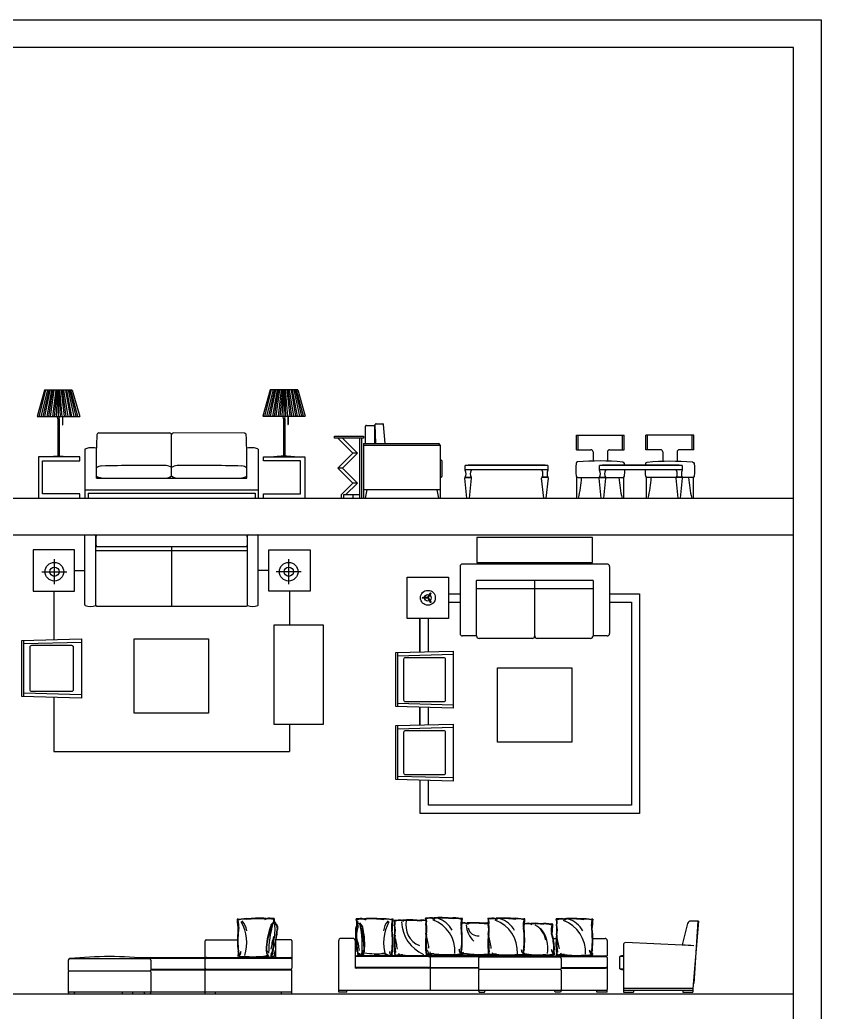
# Model space of a CAD drawing. Header units: inches. Extents: x 4.8 to 47.3, y 10 to 34.8.
# Drawn here: x 37.59 to 47.29, y 22.82 to 34.83 of the extents above; entities that cross this region are included whole.
import ezdxf

# ---------------------------------------------------------------- set-up
doc = ezdxf.new("R2010")
doc.units = ezdxf.units.IN
doc.header["$MEASUREMENT"] = 0
for name, color, linetype in [('02', 2, 'Continuous'), ('1', 1, 'Continuous'), ('4', 4, 'Continuous'), ('kadrbm', 4, 'Continuous')]:
    doc.layers.add(name, color=color, linetype=linetype)

# ---------------------------------------------------------------- blocks, each defined once
blk = doc.blocks.new('kadrbm')
at = {"layer": 'kadrbm', "color": 4}
blk.add_lwpolyline([(0, 0), (0, 24.797), (21, 24.797), (21, 0), (0, 0)], close=True, dxfattribs=at)
blk.add_lwpolyline([(20.663, 0.326), (20.663, 24.46), (0.337, 24.46), (0.337, 0.326), (20.663, 0.326)], dxfattribs=at)

msp = doc.modelspace()

# ---------------------------------------------------------------- linework, layer by layer
at = {"layer": '02'}
for p, q in [((38.38, 27.752), (38.38, 28.589)), ((38.512, 27.745), (38.512, 28.589)), ((40.348, 27.745), (40.348, 28.589)), ((40.48, 27.752), (40.48, 28.589)), ((38.512, 28.459), (40.343, 28.459)), ((38.512, 28.409), (40.348, 28.409)), ((39.43, 28.459), (39.43, 27.735)), ((44.701, 28.244), (42.951, 28.244)), ((42.921, 28.214), (42.921, 27.404)), ((44.731, 28.214), (44.731, 27.404)), ((44.531, 28.044), (43.121, 28.044)), ((43.121, 27.374), (43.121, 28.044)), ((43.826, 27.374), (43.826, 28.044)), ((44.531, 28.044), (44.531, 27.374)), ((44.531, 27.944), (43.121, 27.944)), ((38.522, 27.735), (40.338, 27.735)), ((42.436, 27.18), (42.436, 27.586)), ((37.618, 27.321), (38.339, 27.341)), ((37.618, 26.64), (37.618, 27.321)), ((37.643, 26.64), (37.643, 27.321)), ((37.643, 27.282), (38.339, 27.301)), ((38.339, 27.341), (38.339, 26.62)), ((43.121, 27.374), (42.951, 27.374)), ((43.799, 27.344), (43.151, 27.344)), ((44.501, 27.344), (43.855, 27.344)), ((44.701, 27.374), (44.531, 27.374)), ((42.169, 26.519), (42.169, 27.172)), ((42.169, 27.135), (42.838, 27.153)), ((38.339, 26.66), (37.643, 26.68)), ((38.339, 26.62), (37.618, 26.64)), ((42.838, 26.538), (42.169, 26.557)), ((42.436, 26.297), (42.436, 26.511)), ((42.169, 25.635), (42.169, 26.289)), ((42.169, 26.251), (42.838, 26.27)), ((42.838, 25.655), (42.169, 25.673))]:
    msp.add_line(p, q, dxfattribs=at)
for points in [[(43.126, 28.564), (43.126, 28.264), (44.526, 28.264), (44.526, 28.564)], [(38.254, 28.418), (37.754, 28.418), (37.754, 27.918), (38.254, 27.918)], [(40.606, 28.418), (41.106, 28.418), (41.106, 27.918), (40.606, 27.918)], [(42.782, 28.086), (42.782, 27.586), (42.282, 27.586), (42.282, 28.086)], [(41.267, 27.505), (40.667, 27.505), (40.667, 26.305), (41.267, 26.305)], [(38.976, 27.341), (39.876, 27.341), (39.876, 26.441), (38.976, 26.441)], [(42.838, 27.192), (42.838, 26.5), (42.146, 26.519), (42.146, 27.172)], [(44.276, 26.99), (44.276, 26.09), (43.376, 26.09), (43.376, 26.99)], [(42.838, 26.308), (42.838, 25.616), (42.146, 25.635), (42.146, 26.289)]]:
    msp.add_lwpolyline(points, close=True, dxfattribs=at)
for points in [[(44.731, 27.885), (45.095, 27.885), (45.095, 25.226), (42.439, 25.226), (42.439, 25.627)], [(42.782, 27.885), (42.921, 27.885)], [(42.439, 27.181), (42.439, 27.586)], [(42.439, 26.297), (42.439, 26.511)]]:
    msp.add_lwpolyline(points, dxfattribs=at)
msp.add_lwpolyline([(37.719, 26.72), (37.719, 27.241, -0.414214), (37.739, 27.261), (38.219, 27.261, -0.414214), (38.239, 27.241), (38.239, 26.72, -0.414214), (38.219, 26.7), (37.739, 26.7, -0.414214)], format="xyb", close=True, dxfattribs=at)
for centre, radius in [((38.012, 28.152), 0.113), ((40.848, 28.152), 0.113), ((42.532, 27.836), 0.09), ((42.563, 27.89), 0.00462), ((42.469, 27.836), 0.00462), ((42.532, 27.836), 0.00462), ((42.563, 27.782), 0.00462)]:
    msp.add_circle(centre, radius, dxfattribs=at)
for centre, radius, start, end in [((38.39, 28.589), 0.01, 90, 180), ((38.502, 28.589), 0.01, 0, 90), ((38.915, 28.525), 0.403, 169.4694, 189.5003), ((39.946, 28.525), 0.403, 350.4997, 10.5306), ((40.358, 28.589), 0.01, 90, 180), ((40.47, 28.589), 0.01, 0, 90), ((42.951, 28.214), 0.03, 90, 180), ((44.701, 28.214), 0.03, 0, 90), ((38.39, 27.752), 0.01, 180, 248.7434), ((40.47, 27.752), 0.01, 291.2566, 0), ((38.446, 27.895), 0.164, 248.7434, 293.6632), ((38.522, 27.745), 0.01, 180, 270), ((40.338, 27.745), 0.01, 270, 0), ((40.414, 27.895), 0.164, 246.3368, 291.2566), ((42.951, 27.404), 0.03, 180, 270), ((44.701, 27.404), 0.03, 270, 0), ((43.151, 27.374), 0.03, 180, 270), ((43.796, 27.374), 0.03, 270, 0), ((43.856, 27.374), 0.03, 180, 270), ((44.501, 27.374), 0.03, 270, 0)]:
    msp.add_arc(centre, radius, start, end, dxfattribs=at)
at = {"layer": '1'}
for p, q in [((37.893, 30.35), (37.803, 30.032)), ((37.827, 30.032), (37.91, 30.35)), ((37.927, 30.35), (37.85, 30.032)), ((37.944, 30.35), (37.874, 30.032)), ((38.229, 30.35), (37.893, 30.35)), ((37.897, 30.032), (37.96, 30.35)), ((37.977, 30.35), (37.92, 30.032)), ((37.944, 30.032), (37.994, 30.35)), ((37.967, 30.032), (38.011, 30.35)), ((38.028, 30.35), (37.991, 30.032)), ((38.014, 30.032), (38.044, 30.35)), ((38.038, 30.032), (38.054, 30.35)), ((38.061, 30.032), (38.061, 30.35)), ((38.084, 30.032), (38.069, 30.35)), ((38.108, 30.032), (38.078, 30.35)), ((38.095, 30.35), (38.131, 30.032)), ((38.155, 30.032), (38.111, 30.35)), ((38.178, 30.032), (38.128, 30.35)), ((38.145, 30.35), (38.202, 30.032)), ((38.225, 30.032), (38.162, 30.35)), ((38.178, 30.35), (38.248, 30.032)), ((38.195, 30.35), (38.272, 30.032)), ((38.295, 30.032), (38.212, 30.35)), ((38.229, 30.35), (38.319, 30.032)), ((40.624, 30.352), (40.534, 30.034)), ((40.557, 30.034), (40.641, 30.352)), ((40.658, 30.352), (40.581, 30.034)), ((40.674, 30.352), (40.604, 30.034)), ((40.959, 30.352), (40.624, 30.352)), ((40.628, 30.034), (40.691, 30.352)), ((40.708, 30.352), (40.651, 30.034)), ((40.675, 30.034), (40.725, 30.352)), ((40.698, 30.034), (40.741, 30.352)), ((40.758, 30.352), (40.721, 30.034)), ((40.745, 30.034), (40.775, 30.352)), ((40.768, 30.034), (40.784, 30.352)), ((40.792, 30.034), (40.792, 30.352)), ((40.815, 30.034), (40.799, 30.352)), ((40.839, 30.034), (40.808, 30.352)), ((40.825, 30.352), (40.862, 30.034)), ((40.885, 30.034), (40.842, 30.352)), ((40.909, 30.034), (40.859, 30.352)), ((40.876, 30.352), (40.932, 30.034)), ((40.956, 30.034), (40.892, 30.352)), ((40.909, 30.352), (40.979, 30.034)), ((40.926, 30.352), (41.003, 30.034)), ((41.026, 30.034), (40.943, 30.352)), ((40.959, 30.352), (41.049, 30.034)), ((37.803, 30.032), (38.319, 30.032)), ((38.054, 30.002), (38.049, 30.032)), ((38.069, 30.002), (38.073, 30.032)), ((38.111, 30.032), (38.111, 29.93)), ((40.534, 30.034), (41.049, 30.034)), ((40.784, 30.004), (40.78, 30.034)), ((40.799, 30.004), (40.804, 30.034)), ((40.839, 30.034), (40.839, 29.932)), ((40.842, 30.034), (40.842, 29.932)), ((38.054, 30.002), (38.054, 29.556)), ((38.054, 30.002), (38.069, 30.002)), ((38.069, 30.002), (38.069, 29.556)), ((38.108, 29.93), (38.111, 29.93)), ((40.784, 30.004), (40.784, 29.558)), ((40.784, 30.004), (40.799, 30.004)), ((40.799, 30.004), (40.799, 29.558)), ((40.839, 29.932), (40.842, 29.932)), ((41.779, 29.703), (41.779, 29.913)), ((41.789, 29.923), (41.881, 29.923)), ((41.891, 29.703), (41.891, 29.913)), ((41.901, 29.703), (41.895, 29.932)), ((41.905, 29.943), (41.985, 29.943)), ((42.014, 29.703), (41.995, 29.933)), ((38.551, 29.831), (39.405, 29.832)), ((39.43, 29.31), (39.43, 29.808)), ((40.309, 29.83), (39.455, 29.832)), ((44.329, 29.803), (44.909, 29.803)), ((44.329, 29.628), (44.329, 29.803)), ((44.349, 29.628), (44.349, 29.803)), ((44.889, 29.628), (44.889, 29.803)), ((44.909, 29.628), (44.909, 29.803)), ((45.171, 29.628), (45.171, 29.803)), ((45.752, 29.803), (45.171, 29.803)), ((45.191, 29.628), (45.191, 29.803)), ((45.732, 29.628), (45.732, 29.803)), ((45.752, 29.628), (45.752, 29.803)), ((41.704, 29.768), (41.704, 29.043)), ((41.729, 29.768), (41.729, 29.043)), ((41.754, 29.703), (42.659, 29.703)), ((41.754, 29.703), (41.754, 29.043)), ((41.754, 29.683), (42.679, 29.683)), ((42.679, 29.683), (42.679, 29.043)), ((38.054, 29.556), (38.069, 29.556)), ((38.38, 29.635), (38.38, 29.043)), ((38.52, 29.284), (38.52, 29.649)), ((40.34, 29.284), (40.34, 29.649)), ((40.48, 29.635), (40.48, 29.043)), ((40.667, 29.548), (40.917, 29.548)), ((40.667, 29.548), (40.667, 29.543)), ((40.784, 29.558), (40.799, 29.558)), ((40.917, 29.548), (40.917, 29.543)), ((41.679, 29.586), (41.622, 29.586)), ((44.329, 29.628), (44.506, 29.628)), ((44.531, 29.603), (44.531, 29.492)), ((44.706, 29.603), (44.706, 29.492)), ((44.731, 29.628), (44.909, 29.628)), ((45.349, 29.628), (45.171, 29.628)), ((45.374, 29.603), (45.374, 29.492)), ((45.549, 29.603), (45.549, 29.492)), ((45.752, 29.628), (45.574, 29.628)), ((37.936, 29.546), (38.186, 29.546)), ((37.936, 29.546), (37.936, 29.541)), ((38.186, 29.546), (38.186, 29.541)), ((42.679, 29.505), (42.686, 29.505)), ((42.706, 29.313), (42.706, 29.485)), ((43.985, 29.438), (42.985, 29.438)), ((42.985, 29.383), (42.985, 29.438)), ((43.95, 29.443), (43.02, 29.443)), ((43.02, 29.438), (43.02, 29.443)), ((43.95, 29.438), (43.95, 29.443)), ((43.985, 29.438), (43.985, 29.383)), ((44.61, 29.383), (44.61, 29.438)), ((45.61, 29.438), (44.61, 29.438)), ((45.575, 29.443), (44.645, 29.443)), ((44.645, 29.438), (44.645, 29.443)), ((45.575, 29.438), (45.575, 29.443)), ((45.61, 29.438), (45.61, 29.383)), ((41.497, 29.405), (41.441, 29.405)), ((43.985, 29.383), (42.985, 29.383)), ((45.61, 29.383), (44.61, 29.383)), ((38.52, 29.284), (40.34, 29.284)), ((41.679, 29.224), (41.622, 29.224)), ((42.679, 29.293), (42.686, 29.293)), ((43.005, 29.043), (42.979, 29.285)), ((42.981, 29.288), (42.985, 29.293)), ((42.985, 29.298), (43.055, 29.298)), ((42.985, 29.293), (43.055, 29.293)), ((43.035, 29.043), (43.06, 29.285)), ((43.059, 29.288), (43.055, 29.293)), ((43.935, 29.043), (43.909, 29.285)), ((43.911, 29.288), (43.915, 29.293)), ((43.985, 29.298), (43.915, 29.298)), ((43.985, 29.293), (43.915, 29.293)), ((43.965, 29.043), (43.99, 29.285)), ((43.989, 29.288), (43.985, 29.293)), ((44.334, 29.043), (44.334, 29.298)), ((44.63, 29.043), (44.605, 29.285)), ((44.606, 29.288), (44.61, 29.293)), ((44.61, 29.298), (44.68, 29.298)), ((44.66, 29.043), (44.685, 29.285)), ((44.684, 29.288), (44.68, 29.293)), ((44.904, 29.043), (44.904, 29.298)), ((45.176, 29.043), (45.176, 29.298)), ((45.56, 29.043), (45.535, 29.285)), ((45.536, 29.288), (45.54, 29.293)), ((45.61, 29.298), (45.54, 29.298)), ((45.59, 29.043), (45.615, 29.285)), ((45.614, 29.288), (45.61, 29.293)), ((45.746, 29.043), (45.746, 29.298)), ((38.38, 29.143), (40.48, 29.143)), ((38.42, 29.103), (40.44, 29.103)), ((38.42, 29.103), (38.42, 29.043)), ((40.44, 29.103), (40.44, 29.043)), ((41.481, 29.083), (41.481, 29.043)), ((41.509, 29.083), (41.509, 29.043)), ((41.704, 29.083), (41.509, 29.083)), ((41.622, 29.083), (41.622, 29.043)), ((42.679, 29.143), (41.754, 29.143)), ((41.794, 29.143), (41.774, 29.043)), ((42.639, 29.143), (42.659, 29.043)), ((38.012, 28.002), (38.012, 28.302)), ((40.848, 28.002), (40.848, 28.302)), ((37.862, 28.152), (38.162, 28.152)), ((38.254, 28.168), (38.38, 28.168)), ((40.606, 28.168), (40.48, 28.168)), ((40.998, 28.152), (40.698, 28.152)), ((38.004, 27.918), (38.004, 27.332)), ((40.856, 27.918), (40.856, 27.505)), ((42.53, 27.84), (42.559, 27.89)), ((42.537, 27.836), (42.566, 27.886)), ((42.53, 27.84), (42.472, 27.84)), ((42.53, 27.832), (42.472, 27.832)), ((42.53, 27.832), (42.559, 27.782)), ((42.537, 27.836), (42.566, 27.786)), ((38.004, 26.629), (38.004, 25.975)), ((40.856, 26.305), (40.856, 25.975)), ((38.004, 25.975), (40.856, 25.975)), ((40.665, 23.916), (40.65, 23.898)), ((40.672, 23.915), (40.655, 23.895)), ((40.674, 23.92), (40.665, 23.916)), ((40.678, 23.888), (40.668, 23.908)), ((40.682, 23.906), (40.672, 23.915)), ((40.698, 23.888), (40.674, 23.92)), ((40.693, 23.885), (40.682, 23.906)), ((41.683, 23.896), (41.69, 23.92)), ((45.806, 23.924), (45.714, 23.924)), ((45.806, 23.924), (45.737, 23.108)), ((45.801, 23.924), (45.75, 23.167)), ((40.243, 23.844), (40.239, 23.814)), ((40.629, 23.857), (40.623, 23.848)), ((40.635, 23.855), (40.628, 23.844)), ((40.63, 23.872), (40.629, 23.857)), ((40.65, 23.899), (40.632, 23.878)), ((40.636, 23.873), (40.635, 23.855)), ((40.655, 23.895), (40.636, 23.873)), ((40.693, 23.885), (40.706, 23.858)), ((40.698, 23.888), (40.711, 23.862)), ((40.706, 23.858), (40.707, 23.822)), ((40.712, 23.858), (40.713, 23.822)), ((41.658, 23.841), (41.657, 23.806)), ((41.671, 23.872), (41.659, 23.845)), ((41.664, 23.842), (41.663, 23.806)), ((41.676, 23.869), (41.664, 23.842)), ((41.671, 23.872), (41.681, 23.892)), ((41.676, 23.869), (41.687, 23.89)), ((41.687, 23.89), (41.697, 23.899)), ((41.697, 23.899), (41.714, 23.879)), ((41.704, 23.9), (41.719, 23.883)), ((41.714, 23.879), (41.733, 23.858)), ((41.719, 23.883), (41.737, 23.863)), ((41.733, 23.858), (41.735, 23.84)), ((41.735, 23.84), (41.741, 23.829)), ((41.739, 23.857), (41.74, 23.842)), ((41.74, 23.842), (41.746, 23.833)), ((42.092, 23.843), (42.096, 23.814)), ((42.932, 23.872), (42.936, 23.842)), ((43.687, 23.867), (43.691, 23.837)), ((44.026, 23.804), (44.03, 23.774)), ((44.512, 23.862), (44.516, 23.832)), ((45.675, 23.894), (45.611, 23.637)), ((39.837, 23.043), (39.837, 23.686)), ((39.847, 23.696), (40.227, 23.696)), ((40.687, 23.686), (40.687, 23.483)), ((40.876, 23.696), (40.697, 23.696)), ((40.886, 23.686), (40.886, 23.352)), ((41.453, 23.688), (41.453, 23.688)), ((41.453, 23.063), (41.453, 23.688)), ((41.627, 23.713), (41.478, 23.713)), ((41.652, 23.688), (41.652, 23.353)), ((44.05, 23.713), (44.084, 23.713)), ((44.529, 23.713), (44.678, 23.713)), ((44.703, 23.688), (44.703, 23.503)), ((45.611, 23.633), (44.922, 23.663)), ((40.585, 23.554), (40.574, 23.569)), ((40.582, 23.532), (40.585, 23.554)), ((40.583, 23.567), (40.585, 23.585)), ((40.591, 23.556), (40.583, 23.567)), ((40.585, 23.585), (40.585, 23.586)), ((40.588, 23.531), (40.591, 23.556)), ((40.659, 23.569), (40.652, 23.537)), ((41.679, 23.553), (41.686, 23.521)), ((41.747, 23.54), (41.755, 23.552)), ((41.755, 23.552), (41.753, 23.57)), ((41.753, 23.57), (41.753, 23.57)), ((41.753, 23.539), (41.764, 23.554)), ((44.901, 23.643), (44.901, 23.063)), ((38.18, 23.45), (38.18, 23.328)), ((39.169, 23.468), (38.191, 23.468)), ((38.998, 23.483), (40.866, 23.483)), ((39.13, 23.473), (39.837, 23.473)), ((39.18, 23.45), (39.18, 23.328)), ((39.837, 23.473), (40.884, 23.473)), ((40.609, 23.483), (40.582, 23.532)), ((40.591, 23.524), (40.588, 23.531)), ((40.615, 23.483), (40.591, 23.524)), ((40.633, 23.506), (40.626, 23.484)), ((40.642, 23.515), (40.632, 23.482)), ((40.637, 23.519), (40.633, 23.506)), ((40.652, 23.537), (40.637, 23.519)), ((40.658, 23.536), (40.642, 23.515)), ((42.542, 23.493), (41.655, 23.492)), ((43.602, 23.503), (41.672, 23.503)), ((41.68, 23.52), (41.696, 23.499)), ((41.686, 23.521), (41.701, 23.503)), ((41.696, 23.499), (41.707, 23.511)), ((41.701, 23.503), (41.705, 23.535)), ((41.705, 23.535), (41.713, 23.513)), ((41.707, 23.511), (41.727, 23.506)), ((41.713, 23.513), (41.722, 23.509)), ((41.722, 23.509), (41.747, 23.509)), ((41.727, 23.506), (41.756, 23.517)), ((41.75, 23.516), (41.747, 23.54)), ((41.747, 23.509), (41.75, 23.516)), ((41.756, 23.517), (41.753, 23.539)), ((42.541, 23.493), (43.195, 23.493)), ((42.561, 23.483), (42.561, 23.083)), ((43.145, 23.47), (43.145, 23.348)), ((44.134, 23.488), (43.156, 23.488)), ((43.642, 23.503), (44.683, 23.503)), ((44.095, 23.493), (44.7, 23.493)), ((44.145, 23.47), (44.145, 23.348)), ((44.703, 23.483), (44.703, 23.093)), ((44.854, 23.344), (44.854, 23.495)), ((38.18, 23.308), (38.18, 23.063)), ((39.17, 23.318), (38.19, 23.318)), ((39.18, 23.343), (39.837, 23.343)), ((39.18, 23.333), (40.887, 23.333)), ((39.18, 23.308), (39.18, 23.063)), ((39.837, 23.343), (40.883, 23.343)), ((40.887, 23.043), (40.887, 23.333)), ((43.145, 23.353), (41.652, 23.353)), ((42.541, 23.363), (41.655, 23.363)), ((42.541, 23.363), (43.145, 23.363)), ((43.145, 23.328), (43.145, 23.083)), ((44.135, 23.338), (43.155, 23.338)), ((44.145, 23.363), (44.7, 23.363)), ((44.145, 23.353), (44.683, 23.353)), ((44.145, 23.328), (44.145, 23.083)), ((44.854, 23.344), (44.901, 23.344)), ((40.887, 23.063), (38.18, 23.063)), ((38.837, 23.043), (38.837, 23.063)), ((38.962, 23.043), (38.962, 23.063)), ((39.962, 23.043), (39.962, 23.063)), ((40.762, 23.043), (40.762, 23.063)), ((44.703, 23.083), (41.453, 23.083)), ((41.552, 23.063), (41.453, 23.063)), ((41.552, 23.063), (41.552, 23.083)), ((44.578, 23.063), (44.578, 23.083)), ((44.703, 23.063), (44.578, 23.063)), ((44.703, 23.063), (44.703, 23.083)), ((45.737, 23.108), (44.901, 23.108)), ((45.737, 23.083), (44.901, 23.083)), ((44.901, 23.063), (45.021, 23.063)), ((45.021, 23.083), (45.021, 23.063)), ((45.617, 23.083), (45.617, 23.063)), ((45.617, 23.063), (45.737, 23.063)), ((45.737, 23.108), (45.737, 23.063))]:
    msp.add_line(p, q, dxfattribs=at)
msp.add_lwpolyline([(41.404, 29.793), (41.754, 29.793), (41.754, 29.768), (41.404, 29.768)], close=True, dxfattribs=at)
for points in [[(41.441, 29.768), (41.622, 29.586), (41.441, 29.405), (41.622, 29.224), (41.481, 29.083)], [(41.497, 29.768), (41.679, 29.586), (41.497, 29.405), (41.679, 29.224), (41.537, 29.083)], [(38.319, 29.043), (38.319, 29.093), (37.869, 29.093), (37.869, 29.493), (38.319, 29.493), (38.319, 29.543), (37.819, 29.543), (37.819, 29.043)], [(40.542, 29.043), (40.542, 29.093), (40.992, 29.093), (40.992, 29.493), (40.542, 29.493), (40.542, 29.543), (41.042, 29.543), (41.042, 29.043)], [(44.731, 27.785), (44.995, 27.785), (44.995, 25.326), (42.539, 25.326), (42.539, 25.624)], [(42.782, 27.785), (42.921, 27.785)], [(42.539, 27.183), (42.539, 27.586)], [(42.539, 26.3), (42.539, 26.508)], [(38.18, 23.063), (38.187, 23.043)], [(38.252, 23.043), (38.26, 23.063)], [(39.107, 23.043), (39.1, 23.063)], [(39.18, 23.063), (39.172, 23.043)], [(43.145, 23.083), (43.153, 23.063), (43.218, 23.063), (43.225, 23.083)], [(44.145, 23.083), (44.138, 23.063), (44.073, 23.063), (44.065, 23.083)]]:
    msp.add_lwpolyline(points, dxfattribs=at)
for points in [[(44.913, 29.443, 0.009003), (44.911, 29.462, 0.348736), (44.893, 29.479, 0.046511), (44.344, 29.48, 0.349091), (44.326, 29.463, 0.070107), (44.327, 29.31, 0.372563), (44.347, 29.293), (44.89, 29.293, 0.372563), (44.91, 29.31, 0.033309), (44.916, 29.383, 0.033309)], [(45.167, 29.443, -0.009003), (45.169, 29.462, -0.348736), (45.187, 29.479, -0.046511), (45.736, 29.48, -0.349091), (45.754, 29.463, -0.070107), (45.753, 29.31, -0.372563), (45.733, 29.293), (45.19, 29.293, -0.372563), (45.17, 29.31, -0.033309), (45.164, 29.383, -0.033309)]]:
    msp.add_lwpolyline(points, format="xyb", dxfattribs=at)
for points in [[(42.242, 26.596), (42.242, 27.096, -0.414214), (42.262, 27.115), (42.723, 27.115, -0.414214), (42.742, 27.096), (42.742, 26.596, -0.414214), (42.723, 26.576), (42.262, 26.576, -0.414214)], [(42.242, 25.712), (42.242, 26.212, -0.414214), (42.262, 26.231), (42.723, 26.231, -0.414214), (42.742, 26.212), (42.742, 25.712, -0.414214), (42.723, 25.693), (42.262, 25.693, -0.414214)]]:
    msp.add_lwpolyline(points, format="xyb", close=True, dxfattribs=at)
for centre, radius in [((38.012, 28.152), 0.0563), ((40.848, 28.152), 0.0563), ((42.532, 27.836), 0.04)]:
    msp.add_circle(centre, radius, dxfattribs=at)
for centre, radius, start, end in [((41.789, 29.913), 0.01, 90, 180), ((41.881, 29.913), 0.01, 0, 90), ((41.905, 29.933), 0.01, 90, 184.7171), ((41.985, 29.933), 0.01, 4.7344, 90), ((42.763, 29.556), 4.243, 176.6107, 178.7447), ((38.551, 29.806), 0.025, 90, 176.6107), ((39.405, 29.807), 0.025, 3.3893, 90), ((39.455, 29.807), 0.025, 90, 176.6107), ((40.309, 29.805), 0.025, 3.3893, 90), ((36.098, 29.556), 4.243, 1.2557, 3.3893), ((42.659, 29.683), 0.02, 0, 90), ((37.891, 30.687), 1.143, 273.0727, 278.1858), ((38.231, 30.687), 1.143, 261.8142, 266.9273), ((38.44, 29.534), 0.117, 95.6439, 120.8712), ((38.469, 29.311), 0.342, 81.4623, 96.8463), ((40.391, 29.311), 0.342, 83.1537, 98.5377), ((40.42, 29.534), 0.117, 59.1288, 84.3561), ((40.621, 30.689), 1.143, 273.0727, 278.1858), ((40.962, 30.689), 1.143, 261.8142, 266.9273), ((44.506, 29.603), 0.025, 0, 90), ((44.731, 29.603), 0.025, 90, 180), ((45.349, 29.603), 0.025, 0, 90), ((45.574, 29.603), 0.025, 90, 180), ((38.595, 29.294), 0.139, 96.1622, 122.7159), ((39.099, 10.206), 19.232, 89.2115, 91.5459), ((39.349, 29.299), 0.139, 54.01, 83.8378), ((39.512, 29.299), 0.139, 96.1622, 125.99), ((39.761, 10.206), 19.232, 88.4541, 90.7885), ((40.265, 29.294), 0.139, 57.2841, 83.8378), ((42.686, 29.485), 0.02, 0, 90), ((38.595, 29.427), 0.139, 237.2841, 263.8378), ((39.35, 29.418), 0.134, 275.9355, 306.8723), ((39.511, 29.418), 0.134, 233.1277, 264.0645), ((40.265, 29.427), 0.139, 276.1622, 302.7159), ((42.686, 29.313), 0.02, 270, 0), ((42.986, 29.38), 0.00283, 118.0725, 241.9275), ((42.91, 29.338), 0.085, 331.9275, 28.0725), ((43.13, 29.338), 0.085, 151.9275, 208.0725), ((43.053, 29.38), 0.00283, 298.0725, 61.9275), ((43.916, 29.38), 0.00283, 118.0725, 241.9275), ((43.84, 29.338), 0.085, 331.9275, 28.0725), ((44.06, 29.338), 0.085, 151.9275, 208.0725), ((43.983, 29.38), 0.00283, 298.0725, 61.9275), ((44.611, 29.38), 0.00283, 118.0725, 241.9275), ((44.535, 29.338), 0.085, 331.9275, 28.0725), ((44.755, 29.338), 0.085, 151.9275, 208.0725), ((44.679, 29.38), 0.00283, 298.0725, 61.9275), ((45.541, 29.38), 0.00283, 118.0725, 241.9275), ((45.465, 29.338), 0.085, 331.9275, 28.0725), ((45.685, 29.338), 0.085, 151.9275, 208.0725), ((45.609, 29.38), 0.00283, 298.0725, 61.9275), ((42.984, 29.285), 0.005, 138.3567, 183.8233), ((42.986, 29.295), 0.00283, 118.0725, 241.9275), ((43.053, 29.295), 0.00283, 298.0725, 61.9275), ((43.055, 29.285), 0.005, 356.1767, 41.6433), ((43.914, 29.285), 0.005, 138.3567, 183.8233), ((43.916, 29.295), 0.00283, 118.0725, 241.9275), ((43.983, 29.295), 0.00283, 298.0725, 61.9275), ((43.985, 29.285), 0.005, 356.1767, 41.6433), ((42.896, 29.399), 1.501, 346.2643, 355.9328), ((44.61, 29.285), 0.005, 138.3567, 183.8233), ((44.611, 29.295), 0.00283, 118.0725, 241.9275), ((44.679, 29.295), 0.00283, 298.0725, 61.9275), ((44.68, 29.285), 0.005, 356.1767, 41.6433), ((46.341, 29.399), 1.501, 184.0672, 193.7357), ((43.739, 29.399), 1.501, 346.2643, 355.9328), ((45.54, 29.285), 0.005, 138.3567, 183.8233), ((45.541, 29.295), 0.00283, 118.0725, 241.9275), ((45.609, 29.295), 0.00283, 298.0725, 61.9275), ((45.61, 29.285), 0.005, 356.1767, 41.6433), ((47.184, 29.399), 1.501, 184.0672, 193.7357), ((40.234, 23.905), 0.041, 66.0722, 104.9413), ((72.262, 26.316), 32.126, 184.2317, 184.4728), ((40.234, 23.905), 0.035, 66.0722, 96.7955), ((72.692, 26.334), 32.55, 184.218, 184.4464), ((40.328, 23.636), 0.312, 82.3468, 107.4441), ((40, 23.867), 0.245, 353.9091, 15.4044), ((40.331, 23.656), 0.297, 82.2341, 107.5342), ((39.822, 23.66), 0.519, 342.7522, 29.4944), ((40.15, 23.789), 0.191, 5.1571, 45.5268), ((40.496, 22.798), 1.154, 86.3441, 98.0664), ((40.496, 22.798), 1.16, 86.3441, 96.2205), ((40.609, 23.841), 0.111, 74.3868, 119.4617), ((40.609, 23.841), 0.117, 74.3868, 111.584), ((40.661, 23.481), 0.473, 88.8803, 92.5208), ((40.661, 23.481), 0.467, 89.9135, 92.5208), ((40.922, 23.977), 0.262, 186.4316, 193.3323), ((40.659, 23.904), 0.01, 26.4632, 50.3164), ((40.841, 23.94), 0.171, 175.4344, 187.2941), ((41.501, 23.897), 0.172, 351.6077, 17.8259), ((41.678, 23.477), 0.473, 87.9873, 91.6279), ((41.678, 23.477), 0.467, 87.9873, 90.5947), ((41.423, 23.89), 0.256, 359.7762, 12.146), ((41.727, 23.837), 0.117, 68.9241, 106.1213), ((41.727, 23.837), 0.111, 61.0465, 106.1213), ((41.848, 22.795), 1.16, 84.2876, 94.164), ((41.848, 22.795), 1.154, 82.4417, 94.164), ((42.006, 23.655), 0.297, 72.9739, 98.274), ((42.009, 23.634), 0.312, 73.0641, 98.1613), ((42.186, 23.789), 0.191, 134.9813, 175.3511), ((42.515, 23.663), 0.519, 151.0137, 197.7559), ((42.101, 23.905), 0.041, 75.5669, 114.4359), ((42.101, 23.905), 0.035, 83.7127, 114.4359), ((42.336, 23.868), 0.245, 165.1038, 186.5991), ((9.623, 26.046), 32.55, 356.0618, 356.2902), ((10.053, 26.031), 32.126, 356.0353, 356.2764), ((42.061, 23.898), 0.0713, 339.6098, 27.9268), ((42.137, 23.459), 0.473, 87.9873, 91.6279), ((42.137, 23.459), 0.467, 87.9873, 90.5947), ((42.065, 23.898), 0.0729, 339.2686, 22.8542), ((42.186, 23.819), 0.117, 68.9241, 106.1213), ((42.186, 23.819), 0.111, 61.0465, 106.1213), ((42.664, 23.932), 0.452, 182.4835, 245.9221), ((42.308, 22.777), 1.16, 84.2876, 94.164), ((42.308, 22.777), 1.154, 82.4417, 94.164), ((42.532, 23.873), 0.267, 167.46, 247.4174), ((42.466, 23.637), 0.297, 81.7725, 98.274), ((42.468, 23.617), 0.312, 82.3457, 98.1613), ((42.405, 23.918), 0.107, 343.3932, 22.7063), ((42.517, 23.487), 0.473, 87.9873, 91.6279), ((42.517, 23.487), 0.467, 87.9873, 90.5947), ((42.405, 23.918), 0.113, 343.3932, 18.2993), ((42.566, 23.846), 0.117, 68.9241, 106.1213), ((42.566, 23.846), 0.111, 61.0465, 106.1213), ((42.454, 23.557), 0.407, 356.5629, 70.021), ((42.688, 22.805), 1.16, 84.2876, 94.164), ((42.688, 22.805), 1.154, 82.4417, 94.164), ((42.556, 23.66), 0.312, 29.5468, 72.3351), ((42.846, 23.665), 0.297, 72.9739, 98.274), ((42.848, 23.644), 0.312, 73.0641, 98.1613), ((42.941, 23.915), 0.041, 75.5669, 114.4359), ((42.941, 23.915), 0.035, 83.7127, 114.4359), ((43.086, 23.891), 0.156, 161.3081, 188.2641), ((19.128, 25.754), 23.885, 355.4013, 355.668), ((19.128, 25.754), 23.891, 355.4013, 355.6809), ((43.091, 22.743), 1.16, 84.2876, 94.164), ((43.16, 23.913), 0.107, 343.3932, 22.7063), ((43.272, 23.482), 0.473, 87.9873, 91.6279), ((43.272, 23.482), 0.467, 87.9873, 90.5947), ((43.16, 23.913), 0.113, 343.3932, 18.2993), ((43.321, 23.841), 0.117, 68.9241, 106.1213), ((43.321, 23.841), 0.111, 61.0465, 106.1213), ((43.209, 23.552), 0.407, 356.5629, 70.021), ((43.443, 22.8), 1.16, 84.2876, 94.164), ((43.443, 22.8), 1.154, 82.4417, 94.164), ((43.311, 23.655), 0.312, 29.5468, 72.3351), ((43.601, 23.66), 0.297, 72.9739, 98.274), ((43.603, 23.639), 0.312, 73.0641, 98.1613), ((43.695, 23.91), 0.041, 75.5669, 114.4359), ((43.695, 23.91), 0.035, 83.7127, 114.4359), ((43.841, 23.886), 0.156, 161.3081, 188.2641), ((19.883, 25.749), 23.885, 355.4013, 355.668), ((19.883, 25.749), 23.891, 355.4013, 355.6809), ((43.985, 23.908), 0.107, 343.3932, 22.7063), ((44.097, 23.477), 0.473, 87.9873, 91.6279), ((44.097, 23.477), 0.467, 87.9873, 90.5947), ((43.985, 23.908), 0.113, 343.3932, 18.2993), ((44.146, 23.836), 0.117, 68.9241, 106.1213), ((44.146, 23.836), 0.111, 61.0465, 106.1213), ((44.034, 23.547), 0.407, 356.5629, 70.021), ((44.268, 22.795), 1.16, 84.2876, 94.164), ((44.268, 22.795), 1.154, 82.4417, 94.164), ((44.136, 23.65), 0.312, 29.5468, 72.3351), ((44.426, 23.655), 0.297, 72.9739, 98.274), ((44.428, 23.634), 0.312, 73.0641, 98.1613), ((44.52, 23.905), 0.041, 75.5669, 114.4359), ((44.52, 23.905), 0.035, 83.7127, 114.4359), ((44.666, 23.881), 0.156, 161.3081, 188.2641), ((20.708, 25.744), 23.885, 355.4013, 355.668), ((20.708, 25.744), 23.891, 355.4013, 355.6809), ((45.714, 23.884), 0.04, 90, 166.0162), ((41.384, 23.688), 1.157, 173.9163, 186.4501), ((41.384, 23.688), 1.151, 173.9163, 186.4501), ((41.544, 23.541), 0.971, 161.7812, 178.3541), ((41.642, 23.447), 1.079, 156.3402, 169.9448), ((41.544, 23.541), 0.965, 161.7134, 178.3273), ((42.039, 23.514), 1.435, 164.6256, 179.1675), ((40.632, 23.843), 0.01, 148.3269, 168.6026), ((40.64, 23.871), 0.01, 139.0437, 176.4356), ((39.672, 23.885), 1.037, 342.258, 356.4861), ((40.129, 23.817), 0.554, 345.5059, 7.2224), ((39.636, 23.894), 1.079, 349.4141, 356.2072), ((40.702, 23.857), 0.01, 1.8869, 25.384), ((42.7, 23.746), 1.045, 176.686, 190.6794), ((41.668, 23.841), 0.01, 155.1242, 178.6213), ((42.666, 23.742), 1.004, 176.345, 190.8002), ((42.226, 23.718), 0.558, 164.0378, 185.693), ((41.69, 23.888), 0.01, 130.1918, 154.045), ((40.328, 23.62), 1.41, 355.9354, 10.6065), ((40.743, 23.57), 1.016, 2.8478, 16.8732), ((41.729, 23.856), 0.01, 4.0725, 41.4644), ((40.823, 23.634), 0.939, 355.1043, 11.9493), ((41.738, 23.827), 0.01, 11.9056, 32.1813), ((40.823, 23.634), 0.945, 355.1043, 11.9056), ((40.952, 23.677), 1.151, 354.058, 6.5919), ((40.952, 23.677), 1.157, 354.058, 6.5919), ((41.77, 23.811), 0.363, 350.4743, 9.8916), ((41.77, 23.811), 0.369, 350.4743, 9.8916), ((42.15, 23.825), 0.363, 350.4743, 9.8916), ((42.15, 23.825), 0.369, 350.4743, 9.8916), ((41.792, 23.705), 1.151, 354.058, 6.5919), ((41.792, 23.705), 1.157, 354.058, 6.5919), ((42.97, 23.785), 0.111, 61.0465, 102.4816), ((42.97, 23.785), 0.117, 68.9241, 101.5895), ((43.278, 23.887), 0.281, 181.8955, 227.6507), ((43.091, 22.743), 1.154, 82.4417, 94.164), ((43.141, 23.868), 0.125, 192.7912, 275.4807), ((43.25, 23.603), 0.297, 86.7993, 98.274), ((43.252, 23.582), 0.312, 87.5392, 98.1613), ((42.905, 23.82), 0.363, 350.4743, 9.8916), ((42.905, 23.82), 0.369, 350.4743, 9.8916), ((42.547, 23.7), 1.151, 354.058, 6.5919), ((42.547, 23.7), 1.157, 354.058, 6.5919), ((43.74, 23.779), 0.117, 68.9241, 106.1213), ((43.74, 23.779), 0.111, 61.0465, 103.8172), ((43.828, 23.477), 0.419, 80.4919, 96.9283), ((43.833, 23.384), 0.507, 78.5822, 96.2851), ((43.718, 23.658), 0.243, 8.3143, 61.9408), ((43.603, 23.593), 0.382, 350.4628, 40.0205), ((43.94, 23.597), 0.297, 72.9739, 98.274), ((43.942, 23.576), 0.312, 73.0641, 98.1613), ((44.035, 23.847), 0.041, 75.5669, 114.4359), ((44.035, 23.847), 0.035, 83.7127, 114.4359), ((44.18, 23.823), 0.156, 161.3081, 188.2641), ((20.222, 25.686), 23.885, 355.4013, 355.668), ((20.222, 25.686), 23.891, 355.4013, 355.6809), ((43.73, 23.815), 0.363, 350.4743, 9.8916), ((43.73, 23.815), 0.369, 350.4743, 9.8916), ((43.372, 23.695), 1.151, 354.058, 6.5919), ((43.372, 23.695), 1.157, 354.058, 6.5919), ((39.847, 23.686), 0.01, 90, 180), ((42.082, 23.372), 1.465, 165.6131, 171.716), ((40.451, 23.627), 0.212, 330.8296, 13.1079), ((38.204, 23.772), 2.464, 354.6783, 358.1898), ((40.697, 23.686), 0.01, 90, 180), ((40.876, 23.686), 0.01, 359.9213, 90), ((41.478, 23.688), 0.025, 90, 180), ((41.627, 23.688), 0.025, 0, 90), ((44.132, 23.778), 2.464, 182.3183, 185.8299), ((40.257, 23.343), 1.465, 8.7921, 14.895), ((43.264, 23.637), 1.141, 174.2528, 186.8091), ((43.264, 23.637), 1.135, 174.2528, 186.5102), ((44.591, 23.793), 2.464, 182.3183, 185.8299), ((40.717, 23.358), 1.465, 8.7921, 14.895), ((43.644, 23.65), 1.141, 174.2528, 186.8091), ((43.644, 23.65), 1.135, 174.2528, 186.5102), ((44.971, 23.807), 2.464, 182.3183, 185.8299), ((41.097, 23.372), 1.465, 8.7921, 14.895), ((44.399, 23.645), 1.141, 174.2528, 186.8091), ((44.399, 23.645), 1.135, 174.2528, 186.5102), ((45.726, 23.802), 2.464, 182.3183, 185.8299), ((41.852, 23.367), 1.465, 8.7921, 14.895), ((43.405, 23.583), 0.652, 359.9398, 16.597), ((43.405, 23.583), 0.658, 359.899, 16.5288), ((45.223, 23.64), 1.141, 174.2528, 186.8091), ((45.223, 23.64), 1.135, 174.2528, 186.5102), ((46.551, 23.797), 2.464, 182.3183, 185.8299), ((42.677, 23.362), 1.465, 8.7921, 14.895), ((44.678, 23.688), 0.025, 0, 90), ((44.921, 23.643), 0.02, 87.7721, 180), ((40.194, 23.532), 0.048, 319.032, 32.6501), ((40.194, 23.532), 0.054, 328.3095, 32.6501), ((40.222, 23.546), 0.0472, 292.1288, 9.5652), ((40.284, 23.538), 0.0229, 134.1408, 201.8798), ((40.801, 23.519), 0.127, 154.1979, 186.75), ((40.783, 23.53), 0.103, 159.6367, 196.7187), ((41.886, 23.613), 0.212, 167.4003, 209.6785), ((42.116, 23.546), 0.0472, 170.943, 248.3793), ((42.054, 23.537), 0.0229, 338.6283, 46.3673), ((42.144, 23.531), 0.054, 147.858, 212.1987), ((42.144, 23.531), 0.048, 147.858, 221.4762), ((42.576, 23.561), 0.0472, 170.943, 248.3793), ((42.588, 23.552), 0.032, 184.8551, 234.2409), ((42.956, 23.574), 0.0472, 170.943, 248.3793), ((42.893, 23.565), 0.0229, 338.6283, 46.3673), ((42.984, 23.56), 0.054, 147.858, 212.1987), ((42.984, 23.56), 0.048, 147.858, 221.4762), ((42.988, 23.553), 0.032, 184.8551, 234.2409), ((43.343, 23.547), 0.032, 184.8551, 234.2409), ((43.711, 23.569), 0.0472, 170.943, 248.3793), ((43.648, 23.56), 0.0229, 338.6283, 46.3673), ((43.739, 23.555), 0.054, 147.858, 212.1987), ((43.739, 23.555), 0.048, 147.858, 221.4762), ((44.076, 23.571), 0.0472, 170.943, 248.3793), ((44.013, 23.562), 0.0229, 338.6283, 46.3673), ((44.104, 23.556), 0.054, 147.858, 212.1987), ((44.104, 23.556), 0.048, 147.858, 221.4762), ((44.536, 23.564), 0.0472, 170.943, 248.3793), ((44.473, 23.555), 0.0229, 338.6283, 46.3673), ((44.564, 23.55), 0.054, 147.858, 212.1987), ((44.564, 23.55), 0.048, 147.858, 221.4762), ((45.111, 15.622), 8.027, 85.4255, 86.4311), ((38.2, 23.45), 0.02, 96.4505, 180), ((38.68, 18.414), 5.079, 84.5511, 95.4489), ((39.16, 23.45), 0.02, 0, 83.5495), ((39.855, 23.464), 0.0184, 88.4881, 185.4169), ((40.311, 23.732), 0.245, 250.7062, 276.9133), ((40.311, 23.732), 0.239, 252.6554, 276.9133), ((40.419, 24.616), 1.124, 266.0062, 277.755), ((40.419, 24.616), 1.13, 266.0062, 277.755), ((40.637, 23.182), 0.327, 101.6463, 101.6826), ((40.576, 22.581), 0.921, 88.5943, 90.2394), ((40.576, 22.581), 0.915, 88.3833, 90.2394), ((40.632, 23.65), 0.158, 271.0849, 289.5112), ((40.631, 23.647), 0.149, 272.1022, 287.0297), ((40.867, 23.463), 0.02, 359.4918, 89.4918), ((41.672, 23.483), 0.02, 90, 180), ((41.748, 23.523), 0.032, 184.8551, 234.2409), ((41.771, 22.622), 0.915, 90.2687, 91.7407), ((41.771, 22.577), 0.921, 90.2687, 91.5329), ((41.688, 24.652), 1.157, 273.946, 285.5291), ((41.909, 24.658), 1.13, 262.7531, 274.5019), ((41.704, 23.177), 0.327, 78.8255, 78.8618), ((42.124, 23.761), 0.262, 241.1475, 266.497), ((42.134, 23.766), 0.265, 239.214, 262.2354), ((42.23, 22.592), 0.915, 90.2687, 96.2606), ((42.23, 22.592), 0.921, 90.2687, 95.8898), ((42.208, 23.538), 0.032, 184.8551, 234.2409), ((42.369, 24.629), 1.13, 262.7531, 274.5019), ((42.369, 24.629), 1.124, 262.7531, 274.5019), ((42.164, 23.192), 0.327, 78.8255, 78.8618), ((42.485, 23.745), 0.245, 263.5948, 289.802), ((42.485, 23.745), 0.239, 263.5948, 287.8528), ((42.61, 22.606), 0.915, 90.2687, 96.2606), ((42.61, 22.606), 0.921, 90.2687, 95.8898), ((42.541, 23.483), 0.02, 0, 90), ((42.749, 24.642), 1.13, 262.7531, 274.5019), ((42.749, 24.642), 1.124, 262.7531, 274.5019), ((42.544, 23.206), 0.327, 78.8255, 78.8618), ((42.865, 23.759), 0.245, 263.5948, 289.802), ((42.865, 23.759), 0.239, 263.5948, 287.8528), ((43.01, 22.607), 0.915, 90.2687, 96.2606), ((43.01, 22.607), 0.921, 90.2687, 95.8898), ((43.149, 24.644), 1.13, 262.7531, 274.5019), ((43.149, 24.644), 1.124, 262.7531, 274.5019), ((42.944, 23.207), 0.327, 78.8255, 78.8618), ((43.165, 23.47), 0.02, 96.4505, 180), ((43.645, 18.434), 5.079, 84.5511, 95.4489), ((43.265, 23.76), 0.245, 263.5948, 270.0026), ((43.265, 23.76), 0.239, 263.5948, 269.8412), ((43.365, 22.601), 0.915, 90.2687, 96.2606), ((43.365, 22.601), 0.921, 90.2687, 95.8898), ((43.504, 24.637), 1.13, 262.7531, 274.5019), ((43.504, 24.637), 1.124, 262.7531, 274.5019), ((43.299, 23.201), 0.327, 78.8255, 78.8618), ((43.62, 23.754), 0.245, 263.5948, 289.802), ((43.62, 23.754), 0.239, 263.5948, 287.8528), ((43.602, 23.483), 0.02, 0, 90), ((43.642, 23.483), 0.02, 90, 180), ((43.73, 22.602), 0.915, 90.2687, 93.2177), ((43.73, 22.602), 0.921, 90.2687, 91.7467), ((43.869, 24.639), 1.13, 262.7531, 274.5019), ((43.869, 24.639), 1.124, 262.7531, 274.5019), ((43.664, 23.202), 0.327, 78.8255, 78.8618), ((43.985, 23.755), 0.245, 263.5948, 289.802), ((43.985, 23.755), 0.239, 263.5948, 287.8528), ((44.19, 22.596), 0.915, 90.2687, 96.2606), ((44.19, 22.596), 0.921, 90.2687, 95.8898), ((44.125, 23.47), 0.02, 0, 83.5495), ((44.168, 23.542), 0.032, 184.8551, 234.2409), ((44.329, 24.632), 1.13, 262.7531, 274.5019), ((44.329, 24.632), 1.124, 262.7531, 274.5019), ((44.124, 23.196), 0.327, 78.8255, 78.8618), ((44.445, 23.749), 0.245, 263.5948, 289.802), ((44.445, 23.749), 0.239, 263.5948, 287.8528), ((44.683, 23.483), 0.02, 0, 90), ((45.012, 22.881), 0.634, 100.133, 104.4666), ((44.765, -22.071), 45.566, 89.8296, 89.8885), ((38.19, 23.328), 0.01, 180, 270), ((38.19, 23.308), 0.01, 90, 180), ((39.17, 23.328), 0.01, 270, 0), ((39.17, 23.308), 0.01, 0, 90), ((39.857, 23.353), 0.02, 180.5082, 270.5082), ((40.866, 23.353), 0.02, 269.4918, 359.4918), ((41.672, 23.373), 0.02, 180, 270), ((42.541, 23.373), 0.02, 270, 0), ((43.155, 23.348), 0.01, 180, 270), ((43.155, 23.328), 0.01, 90, 180), ((44.135, 23.348), 0.01, 270, 0), ((44.135, 23.328), 0.01, 0, 90), ((44.683, 23.373), 0.02, 270, 0), ((45.012, 23.958), 0.634, 255.5334, 259.867), ((44.693, 23.093), 0.01, 270, 0)]:
    msp.add_arc(centre, radius, start, end, dxfattribs=at)
at = {"layer": '4'}
for p, q in [((26.629, 29.043), (46.955, 29.043)), ((26.629, 28.599), (46.955, 28.599)), ((26.629, 23.043), (46.955, 23.043))]:
    msp.add_line(p, q, dxfattribs=at)

# ---------------------------------------------------------------- block references
at = {"layer": 'kadrbm'}
msp.add_blockref('kadrbm', (26.292, 10.035), dxfattribs=at)

doc.saveas('drawing.dxf')
